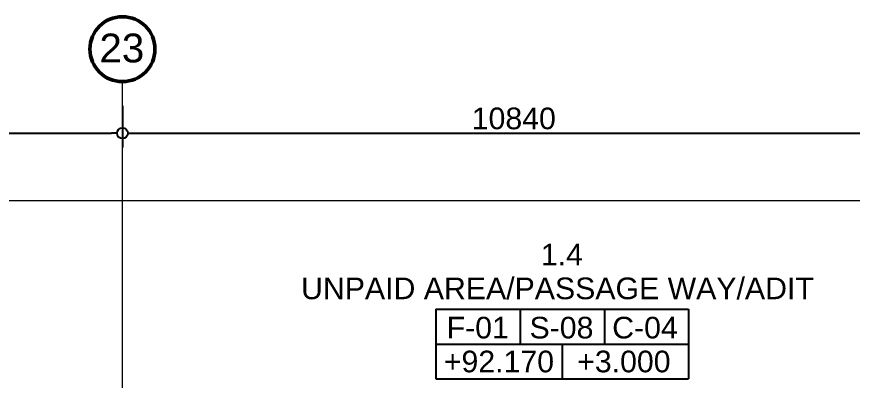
# Model space of a CAD drawing. Header units: millimetres. Extents: x -726012 to -647389, y -20772 to 18805.
# Drawn here: x -666346 to -654774, y 13767 to 18805 of the extents above; entities that cross this region are included whole.
import ezdxf

# ---------------------------------------------------------------- set-up
doc = ezdxf.new("R2010")
doc.units = ezdxf.units.MM
doc.linetypes.add('DPA_Grid _ Level 100', pattern=[10, 5.5, -1.6, 1.3, -1.6])
for name, color, linetype, lineweight in [('A-ANNO-DIMS', 1, 'Continuous', 9), ('A-ROOM-IDEN', 3, 'Continuous', 25), ('A-ROOM-LINE', 3, 'Continuous', 25), ('S-GRID', 251, 'Continuous', 9), ('S-GRID-IDEN', 3, 'Continuous', 50)]:
    doc.layers.add(name, color=color, linetype=linetype, lineweight=lineweight)
doc.styles.add('Arial', font='arial.ttf', dxfattribs={"height": 400})
doc.styles.add('Arial_2', font='arial.ttf', dxfattribs={"height": 300})
doc.dimstyles.new('DPA-DIM-3_0_C-C', dxfattribs={"dimscale": 304.8, "dimtxt": 306.07782, "dimasz": 0.492126, "dimexe": 0.656168, "dimexo": 0.0625, "dimgap": 0.164042, "dimtad": 1, "dimdec": 0, "dimzin": 0, "dimdsep": 46, "dimtxsty": 'Arial_2', "dimblk1": 'DOTBLANK', "dimblk2": 'DOTBLANK', "dimsah": 1, "dimcen": 0.09, "dimdle": 0.656168, "dimadec": 8, "dimazin": 0, "dimtfac": 1, "dimtdec": 4, "dimtix": 1, "dimtmove": 0, "dimatfit": 3, "dimfxl": 1.312336, "dimfxlon": 1, "dimtvp": 1, "dimtolj": 1, "dimtzin": 0, "dimarcsym": 2})

# ---------------------------------------------------------------- blocks, each defined once
blk = doc.blocks.new('DPA_Room Tag Box - Standard-4486259-4233-01 ENLARGED MULTI-PURPOSE LEVEL - REFLECTED CEILING PLAN - SHEET 4')
at = {"layer": 'A-ROOM-LINE'}
for p, q in [((-17.5, -2.94), (-17.5, -12.6)), ((-17.5, -2.94), (17.5, -2.94)), ((-5.83, -2.94), (-5.83, -7.77)), ((5.83, -2.94), (5.83, -7.77)), ((17.5, -2.94), (17.5, -12.6)), ((-17.5, -7.77), (17.5, -7.77)), ((0, -7.77), (0, -12.6)), ((-17.5, -12.6), (17.5, -12.6))]:
    blk.add_line(p, q, dxfattribs=at)
blk = doc.blocks.new('Grid - 100 Scale-2291345-4233-01 ENLARGED MULTI-PURPOSE LEVEL - REFLECTED CEILING PLAN - SHEET 4')
at = {"layer": 'S-GRID-IDEN'}
blk.add_circle((0, 0), 4.5, dxfattribs=at)
blk = doc.blocks.new('_DotBlank')
at = {"color": 0, "linetype": 'ByBlock', "lineweight": -2}
blk.add_line((-0.5, 0), (-1, 0), dxfattribs=at)
blk.add_circle((0, 0), 0.5, dxfattribs=at)
blk = doc.blocks.new('*D1074')
at = {"layer": 'A-ANNO-DIMS', "color": 0, "lineweight": -2, "transparency": 16777216}
for p, q in [((0, 25112), (0, 24532)), ((11400, 25112), (11400, 24532)), ((150, 24732), (11250, 24732))]:
    blk.add_line(p, q, dxfattribs=at)
at = {"layer": 'Defpoints', "color": 0, "transparency": 16777216}
for p in [(0, 25132), (11400, 25132), (11400, 24732)]:
    blk.add_point(p, dxfattribs=at)
at = {"layer": 'A-ANNO-DIMS', "color": 0, "lineweight": -2, "transparency": 16777216, "xscale": 150, "yscale": 150, "zscale": 150, "rotation": 180}
blk.add_blockref('_DotBlank', (0, 24732), dxfattribs=at)
at = {"layer": 'A-ANNO-DIMS', "color": 0, "lineweight": -2, "transparency": 16777216, "xscale": 150, "yscale": 150, "zscale": 150}
blk.add_blockref('_DotBlank', (11400, 24732), dxfattribs=at)
at = {"layer": 'A-ANNO-DIMS', "color": 0, "transparency": 16777216, "insert": (5700, 24935), "char_height": 300, "width": 1384.41, "attachment_point": 5, "style": 'Arial_2'}
blk.add_mtext('\\A1;11400', dxfattribs=at)
blk = doc.blocks.new('*D1075')
at = {"layer": 'A-ANNO-DIMS', "color": 0, "lineweight": -2, "transparency": 16777216}
for p, q in [((11400, 25112), (11400, 24532)), ((22240, 25112), (22240, 24532)), ((11550, 24732), (22090, 24732))]:
    blk.add_line(p, q, dxfattribs=at)
at = {"layer": 'Defpoints', "color": 0, "transparency": 16777216}
for p in [(11400, 25132), (22240, 25132), (22240, 24732)]:
    blk.add_point(p, dxfattribs=at)
at = {"layer": 'A-ANNO-DIMS', "color": 0, "lineweight": -2, "transparency": 16777216, "xscale": 150, "yscale": 150, "zscale": 150, "rotation": 180}
blk.add_blockref('_DotBlank', (11400, 24732), dxfattribs=at)
at = {"layer": 'A-ANNO-DIMS', "color": 0, "lineweight": -2, "transparency": 16777216, "xscale": 150, "yscale": 150, "zscale": 150}
blk.add_blockref('_DotBlank', (22240, 24732), dxfattribs=at)
at = {"layer": 'A-ANNO-DIMS', "color": 0, "transparency": 16777216, "insert": (16820, 24935), "char_height": 300, "width": 1384.41, "attachment_point": 5, "style": 'Arial_2'}
blk.add_mtext('\\A1;10840', dxfattribs=at)
blk = doc.blocks.new('*U1069')
at = {"layer": 'S-GRID', "linetype": 'DPA_Grid _ Level 100'}
for p, q in [((11400, -12746.5), (11400, 25446.8)), ((24470.7, 23793.4), (-48391.9, 23793.4))]:
    blk.add_line(p, q, dxfattribs=at)
at = {"layer": 'S-GRID-IDEN', "xscale": 99.99999999999993, "yscale": 99.99999999999993, "zscale": 99.99999999999993}
blk.add_blockref('Grid - 100 Scale-2291345-4233-01 ENLARGED MULTI-PURPOSE LEVEL - REFLECTED CEILING PLAN - SHEET 4', (11400, 25896.8), dxfattribs=at)
at = {"layer": 'S-GRID-IDEN', "lineweight": 9, "insert": (11081.2, 26112.7), "char_height": 400, "width": 753.586, "attachment_point": 1, "style": 'Arial'}
blk.add_mtext('23', dxfattribs=at)
at = {"layer": 'A-ANNO-DIMS'}
for base, p1, p2, override, picture, middle in [((11400, 24731.5), (0, 25131.5), (11400, 25131.5), {"dimpost": '<>', "dimfxl": 11400}, '*D1074', (5700, 24934.7)), ((22240, 24731.5), (11400, 25131.5), (22240, 25131.5), {"dimpost": '<>', "dimfxl": 10840}, '*D1075', (16820, 24934.7))]:
    dim = blk.add_linear_dim(base=base, p1=p1, p2=p2, dimstyle='DPA-DIM-3_0_C-C', override=override, dxfattribs=at)
    dim.commit()
    dim.dimension.update_dxf_attribs({"geometry": picture, "text_midpoint": middle})

msp = doc.modelspace()

# ---------------------------------------------------------------- block references
msp.add_blockref('*U1069', (-676282, -7541))
at = {"layer": 'A-ROOM-IDEN', "xscale": 99.99999999999993, "yscale": 99.99999999999993, "zscale": 99.99999999999993}
msp.add_blockref('DPA_Room Tag Box - Standard-4486259-4233-01 ENLARGED MULTI-PURPOSE LEVEL - REFLECTED CEILING PLAN - SHEET 4', (-658790, 15047), dxfattribs=at)

# ---------------------------------------------------------------- texts
at = {"layer": 'A-ROOM-IDEN', "lineweight": 9, "char_height": 300, "attachment_point": 1, "style": 'Arial_2'}
for s, insert, width in [('1.4', (-659087, 15660), 721.52), ('UNPAID AREA/PASSAGE WAY/ADIT', (-662408, 15191), 8762.44), ('F-01', (-660392, 14647), 1058.23), ('S-08', (-659244, 14647), 1090.29), ('C-04', (-658099, 14647), 1114.35), ('+92.170', (-660431, 14178), 1883.97), ('+3.000', (-658584, 14178), 1595.36)]:
    msp.add_mtext(s, dxfattribs=dict(at, insert=insert, width=width))

doc.saveas('drawing.dxf')
